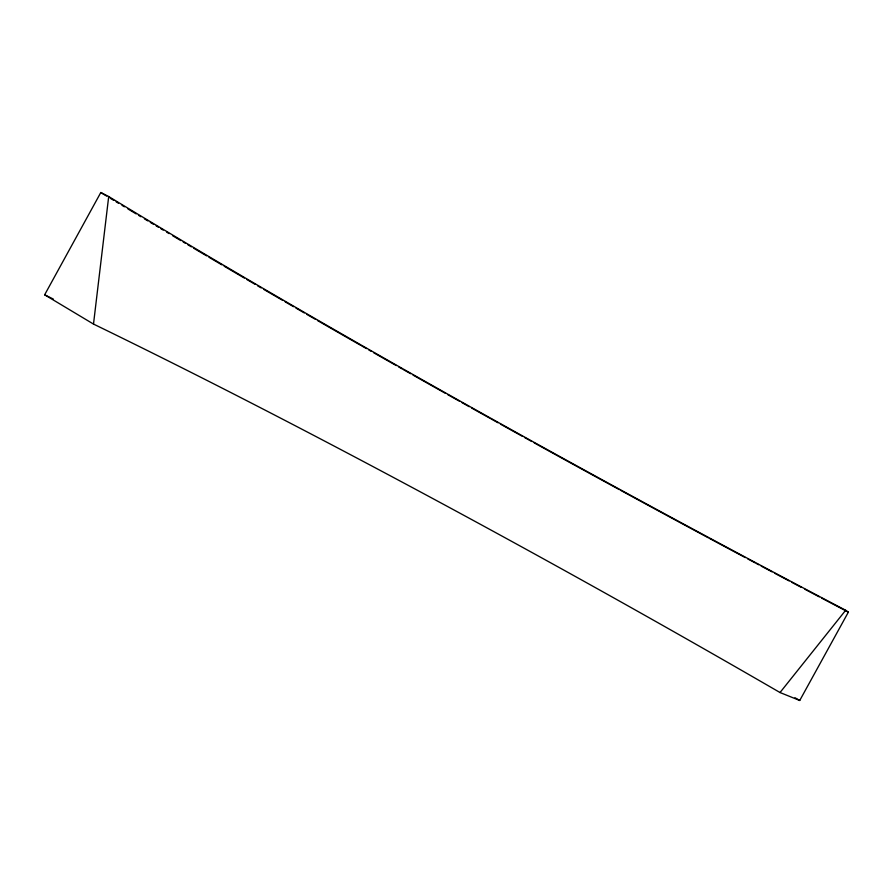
<?xml version="1.0" encoding="UTF-8"?>
<svg xmlns="http://www.w3.org/2000/svg" width="893" height="893" viewBox="0 0 893 893"><rect width="100%" height="100%" fill="white"/><g stroke="black" fill="none" stroke-linecap="round" stroke-linejoin="round"><path stroke-width="1.34" d="M93.497 324.07L108.7 196.527L100.797 192.52L44.65 294.802L93.497 324.07A1011.166 78.517 29.4 0 1 780.024 692.533L799.737 700.48L848.35 612.163L845.671 610.276A1228.042 94.502 28.2 0 1 108.7 196.527M780.024 692.533L845.671 610.276M44.65 294.802A1275.572 108.689 29.5 0 1 53.312 299.055M794.982 697.734A1275.572 108.689 29.5 0 1 799.737 700.48M848.35 612.163A1276.086 99.882 28.1 0 1 821.727 598.154M819.327 596.892A1276.086 99.882 28.1 0 1 804.928 589.291M801.356 587.393A1276.086 99.882 28.1 0 1 791.566 582.214M789.133 580.919A1276.086 99.882 28.1 0 1 774.51 573.172M772.088 571.877A1276.086 99.882 28.1 0 1 761.193 566.084M758.782 564.789A1276.086 99.882 28.1 0 1 756.371 563.505M755.165 562.869A1276.086 99.882 28.1 0 1 747.742 558.906M745.275 557.589A1276.086 99.882 28.1 0 1 709.678 538.524M708.462 537.876A1276.086 99.882 28.1 0 1 620.456 490.235M619.24 489.576A1276.086 99.882 28.1 0 1 534.159 442.839M531.748 441.499A1276.086 99.882 28.1 0 1 524.515 437.492M522.104 436.164A1276.086 99.882 28.1 0 1 500.437 424.119M498.037 422.78A1276.086 99.882 28.1 0 1 490.826 418.761M489.632 418.091A1276.086 99.882 28.1 0 1 471.638 408.045M469.238 406.706A1276.086 99.882 28.1 0 1 462.049 402.676M459.649 401.325A1276.086 99.882 28.1 0 1 447.683 394.617M445.294 393.266A1276.086 99.882 28.1 0 1 413.001 375.06M410.613 373.709A1276.086 99.882 28.1 0 1 403.457 369.657M402.263 368.976A1276.086 99.882 28.1 0 1 398.68 366.945M396.291 365.594A1276.086 99.882 28.1 0 1 373.598 352.69M371.209 351.329A1276.086 99.882 28.1 0 1 368.82 349.967M366.431 348.605A1276.086 99.882 28.1 0 1 361.654 345.87M360.459 345.189A1276.086 99.882 28.1 0 1 317.45 320.509M315.062 319.136A1276.086 99.882 28.1 0 1 306.701 314.314M304.301 312.93A1276.086 99.882 28.1 0 1 295.929 308.085M293.529 306.69A1276.086 99.882 28.1 0 1 285.146 301.834M282.757 300.439A1276.086 99.882 28.1 0 1 263.591 289.299M261.191 287.903A1276.086 99.882 28.1 0 1 257.597 285.805M255.197 284.398A1276.086 99.882 28.1 0 1 246.792 279.487M244.392 278.08A1276.086 99.882 28.1 0 1 224.176 266.214M221.832 264.841A1276.086 99.882 28.1 0 1 208.951 257.251M206.618 255.867A1276.086 99.882 28.1 0 1 193.725 248.243M191.381 246.848A1276.086 99.882 28.1 0 1 187.865 244.771M185.521 243.376A1276.086 99.882 28.1 0 1 183.177 241.981M180.832 240.597A1276.086 99.882 28.1 0 1 172.606 235.707M169.09 233.598A1276.086 99.882 28.1 0 1 166.734 232.202M163.207 230.093A1276.086 99.882 28.1 0 1 160.852 228.686M158.507 227.28A1276.086 99.882 28.1 0 1 156.152 225.884M153.797 224.467A1276.086 99.882 28.1 0 1 150.27 222.357M147.925 220.951A1276.086 99.882 28.1 0 1 144.398 218.841M140.871 216.72A1276.086 99.882 28.1 0 1 138.515 215.302M136.16 213.896A1276.086 99.882 28.1 0 1 127.911 208.929M124.384 206.796A1276.086 99.882 28.1 0 1 122.017 205.368M118.479 203.236A1276.086 99.882 28.1 0 1 116.123 201.807M113.768 200.378A1276.086 99.882 28.1 0 1 110.23 198.246M106.691 196.103A1276.086 99.882 28.1 0 1 100.797 192.52"/></g></svg>
